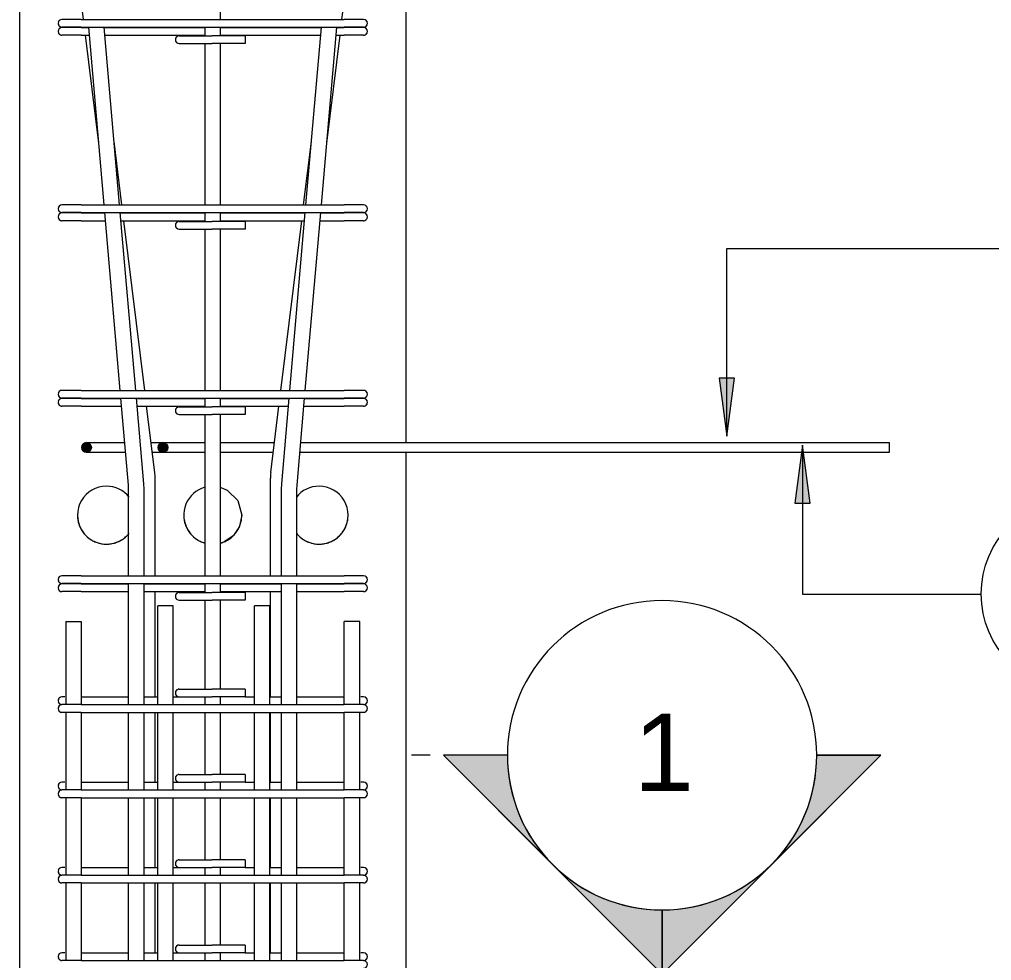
# Model space of a CAD drawing. Header units: millimetres. Extents: x -5408 to 3643, y -1561 to 6809.
# Drawn here: x -3315 to -2309, y -906 to 68 of the extents above; entities that cross this region are included whole.
import ezdxf

# ---------------------------------------------------------------- set-up
doc = ezdxf.new("R2010")
doc.units = ezdxf.units.MM
for name, color, linetype, lineweight in [('G-ANNO-SYMB', 111, 'Continuous', 9), ('S-COLS', 52, 'Continuous', 18), ('S-RBAR', 171, 'Continuous', 18), ('S-RBAR-IDEN', 171, 'Continuous', 9)]:
    doc.layers.add(name, color=color, linetype=linetype, lineweight=lineweight)
doc.styles.add('Arial', font='arial.ttf', dxfattribs={"height": 80})

# ---------------------------------------------------------------- blocks, each defined once
blk = doc.blocks.new('Detail View - M_Section Head - Filled SHOP DWG-1002450-Elevation Front Copy 1')
at = {"layer": 'G-ANNO-SYMB'}
h = blk.add_hatch(color=256, dxfattribs=at)
edge = h.paths.add_edge_path()
edge.add_line((-2876, -693.4), (-2809.8, -693.4))
edge.add_arc((-2649.8, -693.4), 160, 180, 225)
edge.add_line((-2762.9, -806.6), (-2876, -693.4))
h = blk.add_hatch(color=256, dxfattribs=at)
edge = h.paths.add_edge_path()
edge.add_line((-2423.5, -693.4), (-2536.6, -806.6))
edge.add_arc((-2649.8, -693.4), 160, 315, 360)
edge.add_line((-2489.8, -693.4), (-2423.5, -693.4))
h = blk.add_hatch(color=256, dxfattribs=at)
edge = h.paths.add_edge_path()
edge.add_line((-2649.8, -919.7), (-2762.9, -806.6))
edge.add_arc((-2649.8, -693.4), 160, 225, 270)
edge.add_line((-2649.8, -853.4), (-2649.8, -919.7))
h = blk.add_hatch(color=256, dxfattribs=at)
edge = h.paths.add_edge_path()
edge.add_line((-2649.8, -919.7), (-2649.8, -853.4))
edge.add_arc((-2649.8, -693.4), 160, 270, 315)
edge.add_line((-2536.6, -806.6), (-2649.8, -919.7))
for p, q in [((-2649.8, -919.7), (-2876, -693.4)), ((-2809.8, -693.4), (-2876, -693.4)), ((-2876, -693.4), (-2762.9, -806.6)), ((-2809.8, -693.4), (-2876, -693.4)), ((-2649.8, -919.7), (-2423.5, -693.4)), ((-2536.6, -806.6), (-2423.5, -693.4)), ((-2489.8, -693.4), (-2423.5, -693.4)), ((-2423.5, -693.4), (-2489.8, -693.4)), ((-2762.9, -806.6), (-2649.8, -919.7)), ((-2649.8, -919.7), (-2536.6, -806.6)), ((-2649.8, -853.4), (-2649.8, -919.7)), ((-2649.8, -919.7), (-2649.8, -853.4))]:
    blk.add_line(p, q, dxfattribs=at)
for start, end in [(360, 180), (180, 360), (180, 225), (315, 0), (225, 270), (270, 315)]:
    blk.add_arc((-2649.8, -693.4), 160, start, end, dxfattribs=at)
blk = doc.blocks.new('M_Rebar Tag_rfa MARK - ARROW-794226-Elevation Front Copy 1')
at = {"layer": 'S-RBAR-IDEN'}
blk.add_circle((-2285, 4271), 100, dxfattribs=at)

msp = doc.modelspace()

# ---------------------------------------------------------------- hatches: boundary and pattern name
at = {"layer": 'S-RBAR'}
h = msp.add_hatch(color=256, dxfattribs=at)
edge = h.paths.add_edge_path()
edge.add_arc((-3245.19536, -375), 5, 0, 360)
for points in [[(-3245.19536, -380), (-3240.19536, -375), (-3245.19536, -370), (-3250.19536, -375), (-3245.4932, -379.70216)], [(-3166.14, -380), (-3161.14, -375), (-3166.14, -370), (-3171.14, -375), (-3166.43784, -379.70216)]]:
    msp.add_hatch(color=256, dxfattribs=at).paths.add_polyline_path(points)
h = msp.add_hatch(color=256, dxfattribs=at)
edge = h.paths.add_edge_path()
edge.add_arc((-3166.14, -375), 5, 0, 360)
at = {"layer": 'S-RBAR-IDEN'}
for points in [[(-2582.86541, -363.42785), (-2574.96626, -303.42785), (-2590.76456, -303.42785)], [(-2504.40376, -372.48794), (-2512.30291, -432.48794), (-2496.50461, -432.48794)]]:
    msp.add_hatch(color=256, dxfattribs=at).paths.add_polyline_path(points)

# ---------------------------------------------------------------- linework, layer by layer
at = {"layer": 'G-ANNO-SYMB'}
msp.add_line((-2889.77051, -693.419), (-2908.84209, -693.419), dxfattribs=at)
at = {"layer": 'S-COLS'}
for p, q in [((-3314.5695, 3040), (-3314.5695, -1395)), ((-2914.5695, -340), (-2914.5695, 3040)), ((-2914.5695, -370), (-2914.5695, -340)), ((-2914.5695, -490), (-2914.5695, -380)), ((-3084.56973, -445.10738), (-3086.85752, -456.4908)), ((-3086.93644, -456.67989), (-3093.25297, -466.10906)), ((-3093.54294, -466.39835), (-3102.86134, -472.62148)), ((-3103.2824, -472.79489), (-3106.36909, -473.84087)), ((-2914.5695, -1395), (-2914.5695, -490))]:
    msp.add_line(p, q, dxfattribs=at)
at = {"layer": 'S-COLS', "flags": 128}
for points in [[(-3106.07281, -416.27564), (-3099.60121, -419.00096), (-3088.62543, -429.93663), (-3084.56973, -444.89262)], [(-3254.5695, -445), (-3254.5455, -446.19968), (-3254.47355, -447.39744), (-3254.35376, -448.59137), (-3254.18632, -449.77955), (-3253.9715, -450.96008), (-3253.70964, -452.13108), (-3253.40116, -453.29067), (-3253.04656, -454.437), (-3252.6464, -455.56823), (-3252.20133, -456.68255), (-3251.71205, -457.77818), (-3251.17935, -458.85338), (-3250.60407, -459.9064), (-3249.98715, -460.93559), (-3249.32957, -461.93927), (-3248.63237, -462.91586), (-3247.89668, -463.86379), (-3247.12367, -464.78154), (-3246.31458, -465.66764), (-3245.4707, -466.52068), (-3244.59338, -467.33929), (-3243.68403, -468.12217), (-3242.7441, -468.86805), (-3241.7751, -469.57575), (-3240.77857, -470.24413), (-3239.75611, -470.87213), (-3238.70935, -471.45873), (-3237.63997, -472.00301), (-3236.54968, -472.50409), (-3235.44023, -472.96117), (-3234.31339, -473.37352), (-3233.17095, -473.74048), (-3232.01476, -474.06145), (-3230.84666, -474.33594), (-3229.66851, -474.56349), (-3228.48221, -474.74375), (-3227.28965, -474.87643), (-3226.09273, -474.9613), (-3224.89338, -474.99825), (-3224.5695, -475)], [(-3144.5695, -445), (-3144.5455, -446.19968), (-3144.47355, -447.39744), (-3144.35376, -448.59137), (-3144.18632, -449.77955), (-3143.9715, -450.96008), (-3143.70964, -452.13108), (-3143.40116, -453.29067), (-3143.04656, -454.437), (-3142.6464, -455.56823), (-3142.20133, -456.68255), (-3141.71205, -457.77818), (-3141.17935, -458.85338), (-3140.60407, -459.9064), (-3139.98715, -460.93559), (-3139.32957, -461.93927), (-3138.63237, -462.91586), (-3137.89668, -463.86379), (-3137.12367, -464.78154), (-3136.31458, -465.66764), (-3135.4707, -466.52068), (-3134.59338, -467.33929), (-3133.68403, -468.12217), (-3132.7441, -468.86805), (-3131.7751, -469.57575), (-3130.77857, -470.24413), (-3129.75611, -470.87213), (-3128.70935, -471.45873), (-3127.63997, -472.00301), (-3126.54968, -472.50409), (-3125.44023, -472.96117), (-3124.31339, -473.37352), (-3123.17095, -473.74048), (-3122.5695, -473.90745)], [(-3106.27883, -473.83166), (-3105.1325, -473.47706), (-3104.00127, -473.0769), (-3102.88695, -472.63183), (-3101.79131, -472.14255), (-3100.71612, -471.60985), (-3099.66309, -471.03458), (-3098.63391, -470.41765), (-3097.63022, -469.76007), (-3096.65363, -469.06287), (-3095.70571, -468.32718), (-3094.78796, -467.55417), (-3093.90185, -466.74508), (-3093.04881, -465.9012), (-3092.2302, -465.02388), (-3091.44733, -464.11453), (-3090.70145, -463.1746), (-3089.99375, -462.2056), (-3089.32537, -461.20907), (-3088.69737, -460.18661), (-3088.11076, -459.13985), (-3087.56648, -458.07047), (-3087.0654, -456.98019), (-3086.60833, -455.87073), (-3086.19598, -454.74389), (-3085.82902, -453.60146), (-3085.50804, -452.44526), (-3085.23356, -451.27716), (-3085.00601, -450.09901), (-3084.82575, -448.91271), (-3084.69307, -447.72015), (-3084.60819, -446.52323), (-3084.57125, -445.32388), (-3084.5695, -445)], [(-3084.56973, -444.89262), (-3084.5695, -445.00579), (-3084.56973, -445.10738)], [(-3004.5695, -475), (-3003.36982, -474.976), (-3002.17206, -474.90405), (-3000.97813, -474.78426), (-2999.78995, -474.61682), (-2998.60942, -474.402), (-2997.43842, -474.14014), (-2996.27883, -473.83166), (-2995.1325, -473.47706), (-2994.00127, -473.0769), (-2992.88695, -472.63183), (-2991.79131, -472.14255), (-2990.71612, -471.60985), (-2989.66309, -471.03458), (-2988.63391, -470.41765), (-2987.63022, -469.76007), (-2986.65363, -469.06287), (-2985.70571, -468.32718), (-2984.78796, -467.55417), (-2983.90185, -466.74508), (-2983.04881, -465.9012), (-2982.2302, -465.02388), (-2981.44733, -464.11453), (-2980.70145, -463.1746), (-2979.99375, -462.2056), (-2979.32537, -461.20907), (-2978.69737, -460.18661), (-2978.11076, -459.13985), (-2977.56648, -458.07047), (-2977.0654, -456.98019), (-2976.60833, -455.87073), (-2976.19598, -454.74389), (-2975.82902, -453.60146), (-2975.50804, -452.44526), (-2975.23356, -451.27716), (-2975.00601, -450.09901), (-2974.82575, -448.91271), (-2974.69307, -447.72015), (-2974.60819, -446.52323), (-2974.57125, -445.32388), (-2974.5695, -445)], [(-3224.5695, -475), (-3223.36982, -474.976), (-3222.17206, -474.90405), (-3220.97813, -474.78426), (-3219.78995, -474.61682), (-3218.60942, -474.402), (-3217.43842, -474.14014), (-3216.27883, -473.83166), (-3215.1325, -473.47706), (-3214.00127, -473.0769), (-3212.88695, -472.63183), (-3211.79131, -472.14255), (-3210.71612, -471.60985), (-3209.66309, -471.03458), (-3208.63391, -470.41765), (-3207.63022, -469.76007), (-3206.65363, -469.06287), (-3205.70571, -468.32718), (-3204.78796, -467.55417), (-3203.90185, -466.74508), (-3203.04881, -465.9012), (-3202.2302, -465.02388), (-3201.60985, -464.30331)], [(-3027.52915, -464.30014), (-3027.12367, -464.78154), (-3026.31458, -465.66764), (-3025.4707, -466.52068), (-3024.59338, -467.33929), (-3023.68403, -468.12217), (-3022.7441, -468.86805), (-3021.7751, -469.57575), (-3020.77857, -470.24413), (-3019.75611, -470.87213), (-3018.70935, -471.45873), (-3017.63997, -472.00301), (-3016.54968, -472.50409), (-3015.44023, -472.96117), (-3014.31339, -473.37352), (-3013.17095, -473.74048), (-3012.01476, -474.06145), (-3010.84666, -474.33594), (-3009.66851, -474.56349), (-3008.48221, -474.74375), (-3007.28965, -474.87643), (-3006.09273, -474.9613), (-3004.89338, -474.99825), (-3004.5695, -475)]]:
    msp.add_lwpolyline(points, dxfattribs=at)
at = {"layer": 'S-COLS'}
for centre, start, end in [((-3224.5695, -445), 90, 209.82676161), ((-3224.5695, -445), 38.25383262, 90), ((-3114.5695, -445), 106.00000022, 209.82676161), ((-3004.5695, -445), 90, 141.74616799), ((-3004.5695, -445), 330.19342735, 90), ((-3224.5695, -445), 210.19583124, 239.66505099), ((-3114.5695, -445), 210.19583124, 239.66505099), ((-3004.5695, -445), 300.35529607, 329.82421439), ((-3224.5695, -445), 240.36856429, 269.62209666), ((-3224.5695, -445), 270.4001696, 299.66113881), ((-3224.5695, -445), 300.35529607, 321.74616738), ((-3114.5695, -445), 240.36856429, 253.99999978), ((-3004.5695, -445), 218.25383201, 239.66505099), ((-3004.5695, -445), 240.36856429, 269.62209666), ((-3004.5695, -445), 270.4001696, 299.66113881)]:
    msp.add_arc(centre, 30, start, end, dxfattribs=at)
at = {"layer": 'S-RBAR'}
for p, q in [((-3248.22206, 67.77734), (-3266.21171, 214.29134)), ((-3106.5695, 67.77734), (-3106.5695, 215.26629)), ((-2980.91694, 67.77734), (-2962.92728, 214.29134)), ((-3265.83811, 67.77734), (-3270.5695, 67.77734)), ((-3263.36226, 67.77734), (-3265.94302, 67.77734)), ((-3250.5695, 67.77734), (-3263.4873, 67.77734)), ((-3250.5695, 67.77734), (-2978.5695, 67.77734)), ((-2958.5695, 67.77734), (-2978.5695, 67.77734)), ((-3270.48607, 59.77734), (-3270.5695, 59.77734)), ((-3250.5695, 59.42726), (-3270.5695, 59.42726)), ((-3250.5695, 51.42726), (-3270.5695, 51.42726)), ((-3264.71163, 59.77734), (-3269.88801, 59.77734)), ((-3250.5695, 59.77734), (-3264.71163, 59.77734)), ((-3250.5695, 59.77734), (-2978.5695, 59.77734)), ((-3250.5695, 59.42726), (-3242.90017, 59.42726)), ((-3250.5695, 51.42726), (-3242.2056, 51.42726)), ((-3232.52721, -60.04694), (-3246.21452, 51.42726)), ((-3226.96991, -124.05504), (-3242.93057, 59.77734)), ((-3210.90972, -124.05504), (-3226.87038, 59.77734)), ((-3226.83998, 59.42726), (-3122.5695, 59.42726)), ((-3226.14541, 51.42726), (-3122.5695, 51.42726)), ((-3149.27534, 50.80943), (-3115.13321, 50.80943)), ((-3122.5695, 50.80943), (-3122.5695, 59.77734)), ((-3081.19208, 50.80943), (-3115.13321, 50.80943)), ((-3106.5695, 50.80943), (-3106.5695, 59.77734)), ((-3106.5695, 59.42726), (-3002.29901, 59.42726)), ((-3106.5695, 51.42726), (-3002.99359, 51.42726)), ((-3081.19208, 50.80943), (-3081.19208, 42.80943)), ((-3018.22928, -124.05504), (-3002.26862, 59.77734)), ((-3002.16909, -124.05504), (-2986.20843, 59.77734)), ((-2996.61179, -60.04694), (-2982.92448, 51.42726)), ((-2986.9334, 51.42726), (-2978.5695, 51.42726)), ((-2986.23882, 59.42726), (-2978.5695, 59.42726)), ((-2958.5695, 59.77734), (-2978.5695, 59.77734)), ((-2958.5695, 59.42726), (-2978.5695, 59.42726)), ((-2958.5695, 51.42726), (-2978.5695, 51.42726)), ((-3149.27534, 42.80943), (-3115.13321, 42.80943)), ((-3122.5695, -124.05504), (-3122.5695, 42.80943)), ((-3081.19208, 42.80943), (-3115.13321, 42.80943)), ((-3106.5695, -124.05504), (-3106.5695, 42.80943)), ((-3208.54784, -124.05504), (-3216.61179, -58.37949)), ((-3020.59115, -124.05504), (-3012.52721, -58.37949)), ((-3265.83811, -124.05504), (-3270.5695, -124.05504)), ((-3263.36226, -124.05504), (-3265.94302, -124.05504)), ((-3250.5695, -124.05504), (-3263.4873, -124.05504)), ((-3250.5695, -124.05504), (-2978.5695, -124.05504)), ((-2958.5695, -124.05504), (-2978.5695, -124.05504)), ((-3270.48607, -132.05504), (-3270.5695, -132.05504)), ((-3250.5695, -132.43091), (-3270.5695, -132.43091)), ((-3250.5695, -140.43091), (-3270.5695, -140.43091)), ((-3264.71163, -132.05504), (-3269.88801, -132.05504)), ((-3250.5695, -132.05504), (-3264.71163, -132.05504)), ((-3250.5695, -132.05504), (-2978.5695, -132.05504)), ((-3250.5695, -132.43091), (-3226.2427, -132.43091)), ((-3250.5695, -140.43091), (-3225.54813, -140.43091)), ((-3210.31468, -315.88743), (-3226.27534, -132.05504)), ((-3194.25449, -315.88743), (-3210.21514, -132.05504)), ((-3210.18251, -132.43091), (-3122.5695, -132.43091)), ((-3209.48794, -140.43091), (-3122.5695, -140.43091)), ((-3184.99379, -315.88743), (-3206.53714, -140.43091)), ((-3122.5695, -141.10491), (-3122.5695, -132.05504)), ((-3106.5695, -141.10491), (-3106.5695, -132.05504)), ((-3106.5695, -132.43091), (-3018.95649, -132.43091)), ((-3106.5695, -140.43091), (-3019.65106, -140.43091)), ((-3044.14521, -315.88743), (-3022.60186, -140.43091)), ((-3034.88451, -315.88743), (-3018.92385, -132.05504)), ((-3018.82432, -315.88743), (-3002.86366, -132.05504)), ((-3003.59087, -140.43091), (-2978.5695, -140.43091)), ((-3002.89629, -132.43091), (-2978.5695, -132.43091)), ((-2958.5695, -132.05504), (-2978.5695, -132.05504)), ((-2958.5695, -132.43091), (-2978.5695, -132.43091)), ((-2958.5695, -140.43091), (-2978.5695, -140.43091)), ((-3149.27534, -141.10491), (-3115.13321, -141.10491)), ((-3149.27534, -149.10491), (-3115.13321, -149.10491)), ((-3122.5695, -315.88743), (-3122.5695, -149.10491)), ((-3081.19208, -141.10491), (-3115.13321, -141.10491)), ((-3081.19208, -149.10491), (-3115.13321, -149.10491)), ((-3106.5695, -315.88743), (-3106.5695, -149.10491)), ((-3081.19208, -141.10491), (-3081.19208, -149.10491)), ((-3265.83811, -315.88743), (-3270.5695, -315.88743)), ((-3263.36226, -315.88743), (-3265.94302, -315.88743)), ((-3250.5695, -315.88743), (-3263.4873, -315.88743)), ((-3250.5695, -315.88743), (-2978.5695, -315.88743)), ((-2958.5695, -315.88743), (-2978.5695, -315.88743)), ((-3270.48607, -323.88743), (-3270.5695, -323.88743)), ((-3250.5695, -324.28909), (-3270.5695, -324.28909)), ((-3264.71163, -323.88743), (-3269.88801, -323.88743)), ((-3250.5695, -323.88743), (-3264.71163, -323.88743)), ((-3250.5695, -323.88743), (-2978.5695, -323.88743)), ((-3250.5695, -324.28909), (-3209.58523, -324.28909)), ((-3201.79069, -414.06537), (-3209.6201, -323.88743)), ((-3185.85066, -412.68143), (-3193.55991, -323.88743)), ((-3193.52504, -324.28909), (-3122.5695, -324.28909)), ((-3122.5695, -333.01925), (-3122.5695, -323.88743)), ((-3106.5695, -333.01925), (-3106.5695, -323.88743)), ((-3106.5695, -324.28909), (-3035.61396, -324.28909)), ((-3043.28834, -412.68143), (-3035.57908, -323.88743)), ((-3027.3483, -414.06537), (-3019.51889, -323.88743)), ((-3019.55377, -324.28909), (-2978.5695, -324.28909)), ((-2958.5695, -323.88743), (-2978.5695, -323.88743)), ((-2958.5695, -324.28909), (-2978.5695, -324.28909)), ((-3250.5695, -332.28909), (-3270.5695, -332.28909)), ((-3250.5695, -332.28909), (-3208.89066, -332.28909)), ((-3192.83046, -332.28909), (-3122.5695, -332.28909)), ((-3174.56173, -400.84973), (-3182.97992, -332.28909)), ((-3149.27534, -333.01925), (-3115.13321, -333.01925)), ((-3149.27534, -341.01925), (-3115.13321, -341.01925)), ((-3122.5695, -401.86018), (-3122.5695, -341.01925)), ((-3081.19208, -333.01925), (-3115.13321, -333.01925)), ((-3081.19208, -341.01925), (-3115.13321, -341.01925)), ((-3106.5695, -332.28909), (-3036.30853, -332.28909)), ((-3106.5695, -401.86018), (-3106.5695, -341.01925)), ((-3081.19208, -333.01925), (-3081.19208, -341.01925)), ((-3054.57727, -400.84973), (-3046.15908, -332.28909)), ((-3020.24834, -332.28909), (-2978.5695, -332.28909)), ((-2958.5695, -332.28909), (-2978.5695, -332.28909)), ((-3245.19536, -370), (-3250.19536, -375)), ((-3245.19536, -370), (-3210.19536, -370)), ((-3240.19536, -375), (-3245.19536, -370)), ((-3210.19536, -370), (-3205.61653, -370)), ((-3178.3496, -370), (-3166.14, -370)), ((-3166.14, -370), (-3171.14, -375)), ((-3166.14, -370), (-3131.14, -370)), ((-3161.14, -375), (-3166.14, -370)), ((-3131.14, -370), (-3122.5695, -370)), ((-3106.5695, -370), (-3050.7894, -370)), ((-3023.52247, -370), (-2414.5695, -370)), ((-2414.5695, -380), (-2414.5695, -370)), ((-3250.19536, -375), (-3245.4932, -379.70216)), ((-3245.4932, -379.70216), (-3245.19536, -380)), ((-3245.19536, -380), (-3240.19536, -375)), ((-3245.19536, -380), (-3210.19536, -380)), ((-3210.19536, -380), (-3204.74831, -380)), ((-3177.12175, -380), (-3166.14, -380)), ((-3171.14, -375), (-3166.43784, -379.70216)), ((-3166.43784, -379.70216), (-3166.14, -380)), ((-3166.14, -380), (-3161.14, -375)), ((-3166.14, -380), (-3131.14, -380)), ((-3131.14, -380), (-3122.5695, -380)), ((-3106.5695, -380), (-3052.01724, -380)), ((-3024.39069, -380), (-2414.5695, -380)), ((-3122.5695, -406.73495), (-3122.5695, -401.86018)), ((-3106.5695, -406.73495), (-3106.5695, -401.86018)), ((-3174.20395, -507.71982), (-3174.20395, -406.69946)), ((-3122.5695, -507.71982), (-3122.5695, -406.73495)), ((-3106.5695, -507.71982), (-3106.5695, -406.73495)), ((-3054.93505, -507.71982), (-3054.93505, -406.69946)), ((-3201.60985, -418.24817), (-3201.79069, -414.06537)), ((-3201.60985, -507.71982), (-3201.60985, -418.24817)), ((-3185.60985, -418.24817), (-3185.85066, -412.68143)), ((-3185.60985, -507.71982), (-3185.60985, -418.24817)), ((-3043.52915, -418.24817), (-3043.28834, -412.68143)), ((-3043.52915, -507.71982), (-3043.52915, -418.24817)), ((-3027.52915, -418.24817), (-3027.3483, -414.06537)), ((-3027.52915, -507.71982), (-3027.52915, -418.24817)), ((-3265.83811, -507.71982), (-3270.5695, -507.71982)), ((-3263.36226, -507.71982), (-3265.94302, -507.71982)), ((-3250.5695, -507.71982), (-3263.4873, -507.71982)), ((-3250.5695, -507.71982), (-2978.5695, -507.71982)), ((-2958.5695, -507.71982), (-2978.5695, -507.71982)), ((-3270.48607, -515.71982), (-3270.5695, -515.71982)), ((-3250.5695, -516.14726), (-3270.5695, -516.14726)), ((-3264.71163, -515.71982), (-3269.88801, -515.71982)), ((-3250.5695, -515.71982), (-3264.71163, -515.71982)), ((-3250.5695, -515.71982), (-2978.5695, -515.71982)), ((-3250.5695, -516.14726), (-3201.60985, -516.14726)), ((-3201.60985, -641), (-3201.60985, -515.71982)), ((-3185.60985, -641), (-3185.60985, -515.71982)), ((-3185.60985, -516.14726), (-3122.5695, -516.14726)), ((-3122.5695, -524.93359), (-3122.5695, -515.71982)), ((-3106.5695, -524.93359), (-3106.5695, -515.71982)), ((-3106.5695, -516.14726), (-3043.52915, -516.14726)), ((-3043.52915, -641), (-3043.52915, -515.71982)), ((-3027.52915, -641), (-3027.52915, -515.71982)), ((-3027.52915, -516.14726), (-2978.5695, -516.14726)), ((-2958.5695, -515.71982), (-2978.5695, -515.71982)), ((-2958.5695, -516.14726), (-2978.5695, -516.14726)), ((-3250.5695, -524.14726), (-3270.5695, -524.14726)), ((-3250.5695, -524.14726), (-3201.60985, -524.14726)), ((-3185.60985, -524.14726), (-3122.5695, -524.14726)), ((-3174.20395, -632.93359), (-3174.20395, -524.14726)), ((-3149.27534, -524.93359), (-3115.13321, -524.93359)), ((-3149.27534, -532.93359), (-3115.13321, -532.93359)), ((-3122.5695, -624.93359), (-3122.5695, -532.93359)), ((-3081.19208, -524.93359), (-3115.13321, -524.93359)), ((-3081.19208, -532.93359), (-3115.13321, -532.93359)), ((-3106.5695, -524.14726), (-3043.52915, -524.14726)), ((-3106.5695, -624.93359), (-3106.5695, -532.93359)), ((-3081.19208, -524.93359), (-3081.19208, -532.93359)), ((-3054.93505, -632.93359), (-3054.93505, -524.14726)), ((-3027.52915, -524.14726), (-2978.5695, -524.14726)), ((-2958.5695, -524.14726), (-2978.5695, -524.14726)), ((-3155.4435, -538.93359), (-3171.4435, -538.93359)), ((-3171.4435, -641), (-3171.4435, -538.93359)), ((-3155.4435, -641), (-3155.4435, -538.93359)), ((-3055.4435, -538.93359), (-3071.4435, -538.93359)), ((-3071.4435, -641), (-3071.4435, -538.93359)), ((-3055.4435, -641), (-3055.4435, -538.93359)), ((-3266.5695, -555), (-3266.5695, -641)), ((-3266.5695, -555), (-3250.5695, -555)), ((-3250.5695, -555), (-3250.5695, -641)), ((-2962.5695, -555), (-2978.5695, -555)), ((-2978.5695, -641), (-2978.5695, -555)), ((-2962.5695, -641), (-2962.5695, -555)), ((-3267.76157, -632.93359), (-3270.5695, -632.93359)), ((-3250.5695, -632.93359), (-3201.60985, -632.93359)), ((-3185.60985, -632.93359), (-3171.4435, -632.93359)), ((-3155.4435, -632.93359), (-3149.27534, -632.93359)), ((-3149.27534, -624.93359), (-3115.13321, -624.93359)), ((-3149.27534, -632.93359), (-3115.13321, -632.93359)), ((-3122.5695, -641), (-3122.5695, -632.93359)), ((-3081.19208, -624.93359), (-3115.13321, -624.93359)), ((-3081.19208, -632.93359), (-3115.13321, -632.93359)), ((-3106.5695, -641), (-3106.5695, -632.93359)), ((-3081.19208, -624.93359), (-3081.19208, -632.93359)), ((-3081.19208, -632.93359), (-3071.4435, -632.93359)), ((-3055.4435, -632.93359), (-3043.52915, -632.93359)), ((-3027.52915, -632.93359), (-2978.5695, -632.93359)), ((-2958.5695, -632.93359), (-2961.37743, -632.93359)), ((-3267.76157, -640.93359), (-3270.5695, -640.93359)), ((-3265.83811, -641), (-3270.5695, -641)), ((-3263.36226, -641), (-3265.94302, -641)), ((-3250.5695, -641), (-3263.4873, -641)), ((-3250.5695, -640.93359), (-3201.60985, -640.93359)), ((-3250.5695, -641), (-2978.5695, -641)), ((-3185.60985, -640.93359), (-3171.4435, -640.93359)), ((-3155.4435, -640.93359), (-3122.5695, -640.93359)), ((-3106.5695, -640.93359), (-3071.4435, -640.93359)), ((-3055.4435, -640.93359), (-3043.52915, -640.93359)), ((-3027.52915, -640.93359), (-2978.5695, -640.93359)), ((-2958.5695, -641), (-2978.5695, -641)), ((-2958.5695, -640.93359), (-2961.37743, -640.93359)), ((-3270.48607, -649), (-3270.5695, -649)), ((-3264.71163, -649), (-3269.88801, -649)), ((-3266.5695, -649), (-3266.5695, -729.25)), ((-3250.5695, -649), (-3264.71163, -649)), ((-3250.5695, -649), (-2978.5695, -649)), ((-3250.5695, -649), (-3250.5695, -729.25)), ((-3201.60985, -729.25), (-3201.60985, -649)), ((-3185.60985, -729.25), (-3185.60985, -649)), ((-3174.20395, -721.18359), (-3174.20395, -649)), ((-3171.4435, -729.25), (-3171.4435, -649)), ((-3155.4435, -729.25), (-3155.4435, -649)), ((-3122.5695, -713.18359), (-3122.5695, -649)), ((-3106.5695, -713.18359), (-3106.5695, -649)), ((-3071.4435, -729.25), (-3071.4435, -649)), ((-3055.4435, -729.25), (-3055.4435, -649)), ((-3054.93505, -721.18359), (-3054.93505, -649)), ((-3043.52915, -729.25), (-3043.52915, -649)), ((-3027.52915, -729.25), (-3027.52915, -649)), ((-2958.5695, -649), (-2978.5695, -649)), ((-2978.5695, -729.25), (-2978.5695, -649)), ((-2962.5695, -729.25), (-2962.5695, -649)), ((-3149.27534, -713.18359), (-3115.13321, -713.18359)), ((-3081.19208, -713.18359), (-3115.13321, -713.18359)), ((-3081.19208, -713.18359), (-3081.19208, -721.18359)), ((-3267.76157, -721.18359), (-3270.5695, -721.18359)), ((-3250.5695, -721.18359), (-3201.60985, -721.18359)), ((-3185.60985, -721.18359), (-3171.4435, -721.18359)), ((-3155.4435, -721.18359), (-3149.27534, -721.18359)), ((-3149.27534, -721.18359), (-3115.13321, -721.18359)), ((-3122.5695, -729.25), (-3122.5695, -721.18359)), ((-3081.19208, -721.18359), (-3115.13321, -721.18359)), ((-3106.5695, -729.25), (-3106.5695, -721.18359)), ((-3081.19208, -721.18359), (-3071.4435, -721.18359)), ((-3055.4435, -721.18359), (-3043.52915, -721.18359)), ((-3027.52915, -721.18359), (-2978.5695, -721.18359)), ((-2958.5695, -721.18359), (-2961.37743, -721.18359)), ((-3267.76157, -729.18359), (-3270.5695, -729.18359)), ((-3265.83811, -729.25), (-3270.5695, -729.25)), ((-3263.36226, -729.25), (-3265.94302, -729.25)), ((-3250.5695, -729.25), (-3263.4873, -729.25)), ((-3250.5695, -729.18359), (-3201.60985, -729.18359)), ((-3250.5695, -729.25), (-2978.5695, -729.25)), ((-3185.60985, -729.18359), (-3171.4435, -729.18359)), ((-3155.4435, -729.18359), (-3122.5695, -729.18359)), ((-3106.5695, -729.18359), (-3071.4435, -729.18359)), ((-3055.4435, -729.18359), (-3043.52915, -729.18359)), ((-3027.52915, -729.18359), (-2978.5695, -729.18359)), ((-2958.5695, -729.25), (-2978.5695, -729.25)), ((-2958.5695, -729.18359), (-2961.37743, -729.18359)), ((-3270.48607, -737.25), (-3270.5695, -737.25)), ((-3264.71163, -737.25), (-3269.88801, -737.25)), ((-3266.5695, -737.25), (-3266.5695, -817.5)), ((-3250.5695, -737.25), (-3264.71163, -737.25)), ((-3250.5695, -737.25), (-2978.5695, -737.25)), ((-3250.5695, -737.25), (-3250.5695, -817.5)), ((-3201.60985, -817.5), (-3201.60985, -737.25)), ((-3185.60985, -817.5), (-3185.60985, -737.25)), ((-3174.20395, -809.43359), (-3174.20395, -737.25)), ((-3171.4435, -817.5), (-3171.4435, -737.25)), ((-3155.4435, -817.5), (-3155.4435, -737.25)), ((-3122.5695, -801.43359), (-3122.5695, -737.25)), ((-3106.5695, -801.43359), (-3106.5695, -737.25)), ((-3071.4435, -817.5), (-3071.4435, -737.25)), ((-3055.4435, -817.5), (-3055.4435, -737.25)), ((-3054.93505, -809.43359), (-3054.93505, -737.25)), ((-3043.52915, -817.5), (-3043.52915, -737.25)), ((-3027.52915, -817.5), (-3027.52915, -737.25)), ((-2958.5695, -737.25), (-2978.5695, -737.25)), ((-2978.5695, -817.5), (-2978.5695, -737.25)), ((-2962.5695, -817.5), (-2962.5695, -737.25)), ((-3149.27534, -801.43359), (-3115.13321, -801.43359)), ((-3081.19208, -801.43359), (-3115.13321, -801.43359)), ((-3081.19208, -801.43359), (-3081.19208, -809.43359)), ((-3267.76157, -809.43359), (-3270.5695, -809.43359)), ((-3250.5695, -809.43359), (-3201.60985, -809.43359)), ((-3185.60985, -809.43359), (-3171.4435, -809.43359)), ((-3155.4435, -809.43359), (-3149.27534, -809.43359)), ((-3149.27534, -809.43359), (-3115.13321, -809.43359)), ((-3122.5695, -817.5), (-3122.5695, -809.43359)), ((-3081.19208, -809.43359), (-3115.13321, -809.43359)), ((-3106.5695, -817.5), (-3106.5695, -809.43359)), ((-3081.19208, -809.43359), (-3071.4435, -809.43359)), ((-3055.4435, -809.43359), (-3043.52915, -809.43359)), ((-3027.52915, -809.43359), (-2978.5695, -809.43359)), ((-2958.5695, -809.43359), (-2961.37743, -809.43359)), ((-3267.76157, -817.43359), (-3270.5695, -817.43359)), ((-3265.83811, -817.5), (-3270.5695, -817.5)), ((-3263.36226, -817.5), (-3265.94302, -817.5)), ((-3250.5695, -817.5), (-3263.4873, -817.5)), ((-3250.5695, -817.43359), (-3201.60985, -817.43359)), ((-3250.5695, -817.5), (-2978.5695, -817.5)), ((-3185.60985, -817.43359), (-3171.4435, -817.43359)), ((-3155.4435, -817.43359), (-3122.5695, -817.43359)), ((-3106.5695, -817.43359), (-3071.4435, -817.43359)), ((-3055.4435, -817.43359), (-3043.52915, -817.43359)), ((-3027.52915, -817.43359), (-2978.5695, -817.43359)), ((-2958.5695, -817.5), (-2978.5695, -817.5)), ((-2958.5695, -817.43359), (-2961.37743, -817.43359)), ((-3270.48607, -825.5), (-3270.5695, -825.5)), ((-3264.71163, -825.5), (-3269.88801, -825.5)), ((-3266.5695, -825.5), (-3266.5695, -905.75)), ((-3250.5695, -825.5), (-3264.71163, -825.5)), ((-3250.5695, -825.5), (-2978.5695, -825.5)), ((-3250.5695, -825.5), (-3250.5695, -905.75)), ((-3201.60985, -905.75), (-3201.60985, -825.5)), ((-3185.60985, -905.75), (-3185.60985, -825.5)), ((-3174.20395, -897.68359), (-3174.20395, -825.5)), ((-3171.4435, -905.75), (-3171.4435, -825.5)), ((-3155.4435, -905.75), (-3155.4435, -825.5)), ((-3122.5695, -889.68359), (-3122.5695, -825.5)), ((-3106.5695, -889.68359), (-3106.5695, -825.5)), ((-3071.4435, -905.75), (-3071.4435, -825.5)), ((-3055.4435, -905.75), (-3055.4435, -825.5)), ((-3054.93505, -897.68359), (-3054.93505, -825.5)), ((-3043.52915, -905.75), (-3043.52915, -825.5)), ((-3027.52915, -905.75), (-3027.52915, -825.5)), ((-2958.5695, -825.5), (-2978.5695, -825.5)), ((-2978.5695, -905.75), (-2978.5695, -825.5)), ((-2962.5695, -905.75), (-2962.5695, -825.5)), ((-3149.27534, -889.68359), (-3115.13321, -889.68359)), ((-3081.19208, -889.68359), (-3115.13321, -889.68359)), ((-3081.19208, -889.68359), (-3081.19208, -897.68359)), ((-3267.76157, -897.68359), (-3270.5695, -897.68359)), ((-3250.5695, -897.68359), (-3201.60985, -897.68359)), ((-3185.60985, -897.68359), (-3171.4435, -897.68359)), ((-3155.4435, -897.68359), (-3149.27534, -897.68359)), ((-3149.27534, -897.68359), (-3115.13321, -897.68359)), ((-3122.5695, -905.75), (-3122.5695, -897.68359)), ((-3081.19208, -897.68359), (-3115.13321, -897.68359)), ((-3106.5695, -905.75), (-3106.5695, -897.68359)), ((-3081.19208, -897.68359), (-3071.4435, -897.68359)), ((-3055.4435, -897.68359), (-3043.52915, -897.68359)), ((-3027.52915, -897.68359), (-2978.5695, -897.68359)), ((-2958.5695, -897.68359), (-2961.37743, -897.68359)), ((-3267.76157, -905.68359), (-3270.5695, -905.68359)), ((-3265.83811, -905.75), (-3270.5695, -905.75)), ((-3263.36226, -905.75), (-3265.94302, -905.75)), ((-3250.5695, -905.75), (-3263.4873, -905.75)), ((-3250.5695, -905.68359), (-3201.60985, -905.68359)), ((-3250.5695, -905.75), (-2978.5695, -905.75)), ((-3185.60985, -905.68359), (-3171.4435, -905.68359)), ((-3155.4435, -905.68359), (-3122.5695, -905.68359)), ((-3106.5695, -905.68359), (-3071.4435, -905.68359)), ((-3055.4435, -905.68359), (-3043.52915, -905.68359)), ((-3027.52915, -905.68359), (-2978.5695, -905.68359)), ((-2958.5695, -905.75), (-2978.5695, -905.75)), ((-2958.5695, -905.68359), (-2961.37743, -905.68359))]:
    msp.add_line(p, q, dxfattribs=at)
for centre in [(-3245.19536, -375), (-3166.14, -375)]:
    msp.add_circle(centre, 5, dxfattribs=at)
for centre, radius, start, end in [((-3270.5695, 63.77734), 4, 90, 270), ((-3270.5695, 63.77734), 4, 90, 270), ((-3270.5695, 63.77734), 4, 120, 165), ((-3270.5695, 63.77734), 4, 195, 240), ((-2958.5695, 63.77734), 4, 270, 90), ((-2958.5695, 63.77734), 4, 15, 60), ((-2958.5695, 63.77734), 4, 300, 345), ((-3270.5695, 55.42726), 4, 90, 270), ((-3270.5695, 55.42726), 4, 120, 165), ((-3270.5695, 55.42726), 4, 120, 165), ((-3270.5695, 55.42726), 4, 195, 240), ((-3270.5695, 55.42726), 4, 195, 240), ((-3270.5695, 63.77734), 4, 255, 270), ((-3270.5695, 55.42726), 4, 255, 270), ((-3270.5695, 55.42726), 4, 255, 270), ((-3149.27534, 46.80943), 4, 90, 270), ((-3149.27534, 46.80943), 4, 90, 105), ((-2958.5695, 63.77734), 4, 270, 285), ((-2958.5695, 55.42726), 4, 270, 90), ((-2958.5695, 55.42726), 4, 270, 285), ((-2958.5695, 55.42726), 4, 15, 60), ((-2958.5695, 55.42726), 4, 300, 345), ((-3149.27534, 46.80943), 4, 120, 165), ((-3149.27534, 46.80943), 4, 195, 240), ((-3270.5695, -128.05504), 4, 90, 270), ((-3270.5695, -128.05504), 4, 90, 270), ((-3270.5695, -128.05504), 4, 120, 165), ((-3270.5695, -128.05504), 4, 195, 240), ((-2958.5695, -128.05504), 4, 270, 90), ((-2958.5695, -128.05504), 4, 15, 60), ((-2958.5695, -128.05504), 4, 300, 345), ((-3270.5695, -136.43091), 4, 90, 270), ((-3270.5695, -136.43091), 4, 120, 165), ((-3270.5695, -136.43091), 4, 120, 165), ((-3270.5695, -136.43091), 4, 195, 240), ((-3270.5695, -136.43091), 4, 195, 240), ((-3270.5695, -128.05504), 4, 255, 270), ((-3270.5695, -136.43091), 4, 255, 270), ((-3270.5695, -136.43091), 4, 255, 270), ((-2958.5695, -128.05504), 4, 270, 285), ((-2958.5695, -136.43091), 4, 270, 90), ((-2958.5695, -136.43091), 4, 270, 285), ((-2958.5695, -136.43091), 4, 15, 60), ((-2958.5695, -136.43091), 4, 300, 345), ((-3149.27534, -145.10491), 4, 90, 270), ((-3149.27534, -145.10491), 4, 120, 165), ((-3149.27534, -145.10491), 4, 195, 240), ((-3149.27534, -145.10491), 4, 90, 105), ((-3270.5695, -319.88743), 4, 90, 270), ((-3270.5695, -319.88743), 4, 90, 270), ((-3270.5695, -319.88743), 4, 120, 165), ((-3270.5695, -319.88743), 4, 195, 240), ((-2958.5695, -319.88743), 4, 270, 90), ((-2958.5695, -319.88743), 4, 15, 60), ((-2958.5695, -319.88743), 4, 300, 345), ((-3270.5695, -328.28909), 4, 90, 270), ((-3270.5695, -328.28909), 4, 120, 165), ((-3270.5695, -328.28909), 4, 120, 165), ((-3270.5695, -328.28909), 4, 195, 240), ((-3270.5695, -328.28909), 4, 195, 240), ((-3270.5695, -319.88743), 4, 255, 270), ((-2958.5695, -319.88743), 4, 270, 285), ((-2958.5695, -328.28909), 4, 270, 90), ((-2958.5695, -328.28909), 4, 15, 60), ((-2958.5695, -328.28909), 4, 300, 345), ((-3270.5695, -328.28909), 4, 255, 270), ((-3270.5695, -328.28909), 4, 255, 270), ((-3149.27534, -337.01925), 4, 90, 270), ((-3149.27534, -337.01925), 4, 120, 165), ((-3149.27534, -337.01925), 4, 195, 240), ((-3149.27534, -337.01925), 4, 90, 105), ((-2958.5695, -328.28909), 4, 270, 285), ((-3245.19536, -375), 5, 90, 270), ((-3166.14, -375), 5, 90, 270), ((-3222.20395, -406.69946), 48, 0, 7), ((-3006.93505, -406.69946), 48, 173, 180), ((-3270.5695, -511.71982), 4, 90, 270), ((-3270.5695, -511.71982), 4, 90, 270), ((-3270.5695, -511.71982), 4, 120, 165), ((-3270.5695, -511.71982), 4, 195, 240), ((-2958.5695, -511.71982), 4, 270, 90), ((-2958.5695, -511.71982), 4, 15, 60), ((-2958.5695, -511.71982), 4, 300, 345), ((-3270.5695, -520.14726), 4, 90, 270), ((-3270.5695, -520.14726), 4, 120, 165), ((-3270.5695, -520.14726), 4, 120, 165), ((-3270.5695, -520.14726), 4, 195, 240), ((-3270.5695, -520.14726), 4, 195, 240), ((-3270.5695, -511.71982), 4, 255, 270), ((-2958.5695, -511.71982), 4, 270, 285), ((-2958.5695, -520.14726), 4, 270, 90), ((-2958.5695, -520.14726), 4, 15, 60), ((-2958.5695, -520.14726), 4, 300, 345), ((-3270.5695, -520.14726), 4, 255, 270), ((-3270.5695, -520.14726), 4, 255, 270), ((-3149.27534, -528.93359), 4, 90, 270), ((-3149.27534, -528.93359), 4, 120, 165), ((-3149.27534, -528.93359), 4, 195, 240), ((-3149.27534, -528.93359), 4, 90, 105), ((-2958.5695, -520.14726), 4, 270, 285), ((-3270.5695, -636.93359), 4, 90, 270), ((-3270.5695, -636.93359), 4, 120, 165), ((-3270.5695, -636.93359), 4, 120, 165), ((-3149.27534, -628.93359), 4, 90, 270), ((-3149.27534, -628.93359), 4, 120, 165), ((-3149.27534, -628.93359), 4, 195, 240), ((-3149.27534, -628.93359), 4, 90, 105), ((-2958.5695, -636.93359), 4, 270, 90), ((-2958.5695, -636.93359), 4, 15, 60), ((-3270.5695, -645), 4, 90, 270), ((-3270.5695, -645), 4, 90, 270), ((-3270.5695, -636.93359), 4, 195, 240), ((-3270.5695, -636.93359), 4, 195, 240), ((-3270.5695, -645), 4, 120, 165), ((-3270.5695, -636.93359), 4, 255, 270), ((-3270.5695, -636.93359), 4, 255, 270), ((-2958.5695, -636.93359), 4, 270, 285), ((-2958.5695, -645), 4, 270, 90), ((-2958.5695, -636.93359), 4, 300, 345), ((-2958.5695, -645), 4, 15, 60), ((-3270.5695, -645), 4, 195, 240), ((-3270.5695, -645), 4, 255, 270), ((-2958.5695, -645), 4, 270, 285), ((-2958.5695, -645), 4, 300, 345), ((-3149.27534, -717.18359), 4, 90, 270), ((-3149.27534, -717.18359), 4, 120, 164.65353193), ((-3149.27534, -717.18359), 4, 90, 105), ((-3270.5695, -725.18359), 4, 90, 270), ((-3270.5695, -725.18359), 4, 120, 165), ((-3270.5695, -725.18359), 4, 120, 165), ((-3149.27534, -717.18359), 4, 195, 240), ((-2958.5695, -725.18359), 4, 270, 90), ((-2958.5695, -725.18359), 4, 15, 60), ((-3270.5695, -733.25), 4, 90, 270), ((-3270.5695, -733.25), 4, 90, 270), ((-3270.5695, -725.18359), 4, 195, 240), ((-3270.5695, -725.18359), 4, 195, 240), ((-3270.5695, -733.25), 4, 120, 165), ((-3270.5695, -725.18359), 4, 255, 270), ((-3270.5695, -725.18359), 4, 255, 270), ((-2958.5695, -725.18359), 4, 270, 285), ((-2958.5695, -733.25), 4, 270, 90), ((-2958.5695, -725.18359), 4, 300, 345), ((-2958.5695, -733.25), 4, 15, 60), ((-3270.5695, -733.25), 4, 195, 240), ((-3270.5695, -733.25), 4, 255, 270), ((-2958.5695, -733.25), 4, 270, 285), ((-2958.5695, -733.25), 4, 300, 345), ((-3149.27534, -805.43359), 4, 90, 270), ((-3149.27534, -805.43359), 4, 120, 165), ((-3149.27534, -805.43359), 4, 90, 105), ((-3270.5695, -813.43359), 4, 90, 270), ((-3270.5695, -813.43359), 4, 120, 165), ((-3270.5695, -813.43359), 4, 120, 165), ((-3270.5695, -813.43359), 4, 195, 240), ((-3270.5695, -813.43359), 4, 195, 240), ((-3149.27534, -805.43359), 4, 195, 240), ((-2958.5695, -813.43359), 4, 270, 90), ((-2958.5695, -813.43359), 4, 15, 60), ((-2958.5695, -813.43359), 4, 300, 345), ((-3270.5695, -821.5), 4, 90, 270), ((-3270.5695, -821.5), 4, 90, 270), ((-3270.5695, -821.5), 4, 120, 165), ((-3270.5695, -821.5), 4, 195, 240), ((-3270.5695, -813.43359), 4, 255, 270), ((-3270.5695, -813.43359), 4, 255, 270), ((-2958.5695, -813.43359), 4, 270, 285), ((-2958.5695, -821.5), 4, 270, 90), ((-2958.5695, -821.5), 4, 15, 60), ((-2958.5695, -821.5), 4, 300, 345), ((-3270.5695, -821.5), 4, 255, 270), ((-2958.5695, -821.5), 4, 270, 285), ((-3149.27534, -893.68359), 4, 90, 270), ((-3149.27534, -893.68359), 4, 120, 165), ((-3149.27534, -893.68359), 4, 195, 240), ((-3149.27534, -893.68359), 4, 90, 105), ((-3270.5695, -901.68359), 4, 90, 270), ((-3270.5695, -901.68359), 4, 120, 165), ((-3270.5695, -901.68359), 4, 120, 165), ((-3270.5695, -901.68359), 4, 195, 240), ((-3270.5695, -901.68359), 4, 195, 240), ((-2958.5695, -901.68359), 4, 270, 90), ((-2958.5695, -901.68359), 4, 15, 60), ((-2958.5695, -901.68359), 4, 300, 345), ((-3270.5695, -901.68359), 4, 255, 270), ((-3270.5695, -901.68359), 4, 255, 270), ((-2958.5695, -901.68359), 4, 270, 285), ((-2958.5695, -909.75), 4, 270, 90)]:
    msp.add_arc(centre, radius, start, end, dxfattribs=at)
at = {"layer": 'S-RBAR-IDEN'}
for p, q in [((-2582.86541, -169.10269), (-2290.51355, -169.10269)), ((-2582.86541, -363.42785), (-2582.86541, -169.10269)), ((-2574.96626, -303.42785), (-2590.76456, -303.42785)), ((-2590.76456, -303.42785), (-2582.86541, -363.42785)), ((-2582.86541, -363.42785), (-2574.96626, -303.42785)), ((-2504.40376, -372.48794), (-2512.30291, -432.48794)), ((-2496.50461, -432.48794), (-2504.40376, -372.48794)), ((-2504.40376, -372.48794), (-2504.40376, -526.59195)), ((-2512.30291, -432.48794), (-2496.50461, -432.48794)), ((-2504.40376, -526.59195), (-2319.56891, -526.59195))]:
    msp.add_line(p, q, dxfattribs=at)

# ---------------------------------------------------------------- block references
at = {"layer": 'G-ANNO-SYMB'}
msp.add_blockref('Detail View - M_Section Head - Filled SHOP DWG-1002450-Elevation Front Copy 1', (0, 0), dxfattribs=at)
at = {"layer": 'S-RBAR-IDEN'}
msp.add_blockref('M_Rebar Tag_rfa MARK - ARROW-794226-Elevation Front Copy 1', (65.4156, -4797.54461), dxfattribs=at)

# ---------------------------------------------------------------- texts
at = {"layer": 'G-ANNO-SYMB', "insert": (-2679.12368, -650.35192), "char_height": 80, "width": 76.962, "attachment_point": 1, "style": 'Arial'}
msp.add_mtext('1', dxfattribs=at)

doc.saveas('drawing.dxf')
